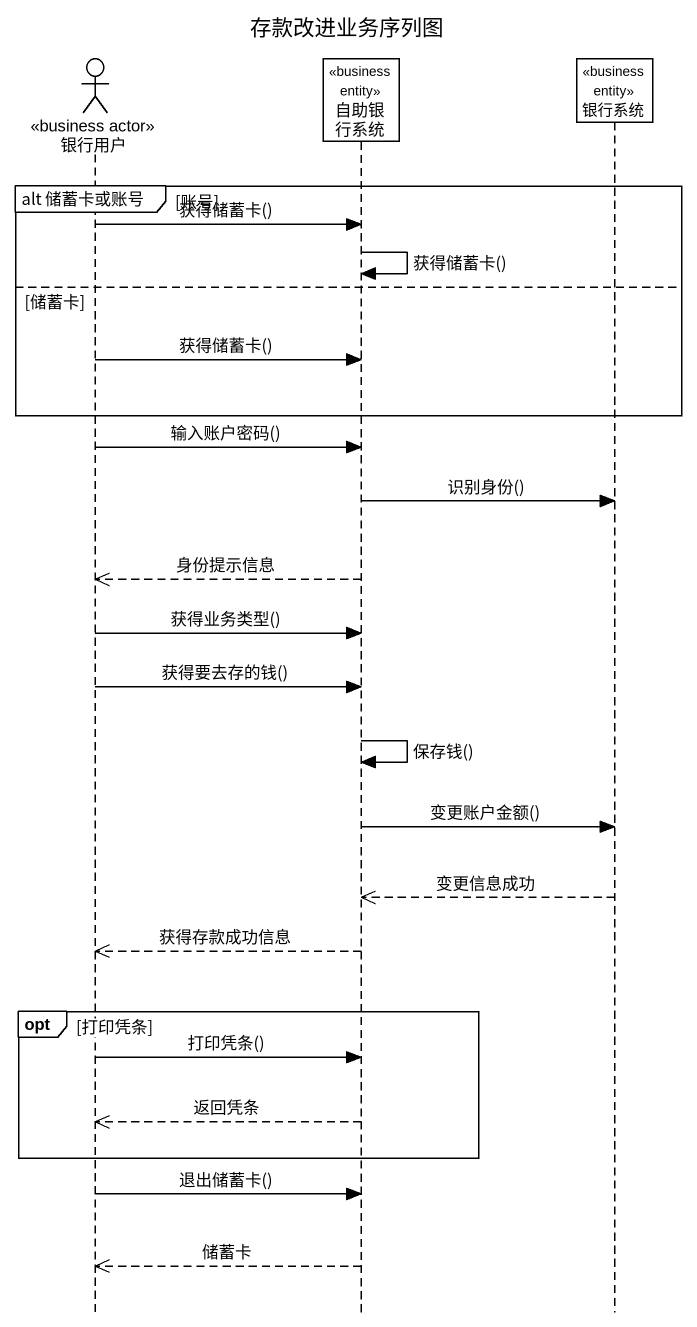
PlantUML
@startuml
title 存款改进业务序列图
hide footbox
actor 银行用户 <<business actor>>
participant 自助银行系统 <<business entity>>
participant 银行系统 <<business entity>>

group alt 储蓄卡或账号 [账号]
  银行用户 -> 自助银行系统 : 获得储蓄卡()
  自助银行系统 -> 自助银行系统 : 获得储蓄卡()
else 储蓄卡
  银行用户 -> 自助银行系统 : 获得储蓄卡()
end
银行用户 -> 自助银行系统 : 输入账户密码()
自助银行系统 -> 银行系统 : 识别身份()
自助银行系统 -->> 银行用户 : 身份提示信息
银行用户 -> 自助银行系统 : 获得业务类型()
银行用户 -> 自助银行系统 : 获得要去存的钱()
自助银行系统 -> 自助银行系统 : 保存钱()
自助银行系统 -> 银行系统 : 变更账户金额()
银行系统 -->> 自助银行系统 : 变更信息成功
自助银行系统 -->> 银行用户 : 获得存款成功信息
opt 打印凭条
  银行用户 -> 自助银行系统 : 打印凭条()
  自助银行系统 -->> 银行用户 : 返回凭条
end
银行用户 -> 自助银行系统 : 退出储蓄卡()
自助银行系统 -->> 银行用户 : 储蓄卡
@enduml
